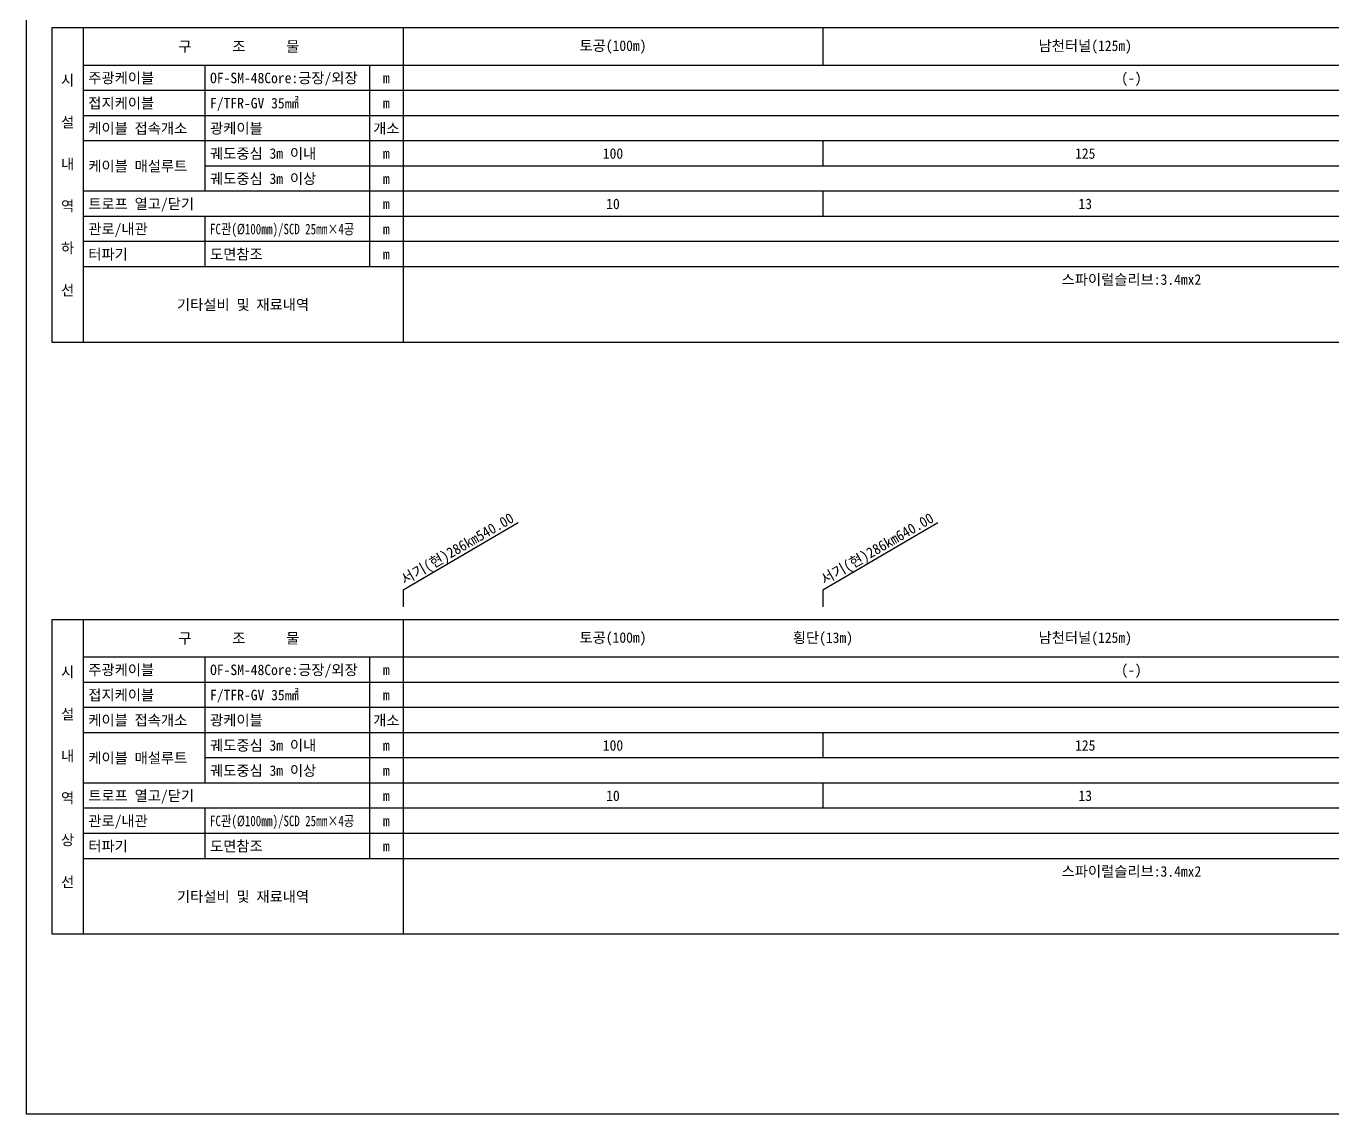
# Model space of a CAD drawing. Header units: millimetres. Extents: x 10470 to 11266, y 1103 to 1807.
# Drawn here: x 10469.9 to 10781.2, y 1103.1 to 1362.2 of the extents above; entities that cross this region are included whole.
import ezdxf
from ezdxf.enums import TextEntityAlignment as Align

# ---------------------------------------------------------------- set-up
doc = ezdxf.new("R2010")
doc.units = ezdxf.units.MM
doc.header["$LTSCALE"] = 10
doc.header["$MEASUREMENT"] = 0
for name, color, linetype in [('TT-TABL-LIN1', 4, 'Continuous'), ('TT-TABL-LIN2', 1, 'Continuous'), ('TT-TABL-TEX1', 6, 'Continuous'), ('TT-TABL-TEX2', 3, 'Continuous'), ('TZ-LEAL', 1, 'Continuous'), ('TZ-LEAT', 3, 'Continuous')]:
    doc.layers.add(name, color=color, linetype=linetype)
doc.layers.add('TX-PAPR', color=2, linetype='Continuous', plot=False)
doc.styles.get("Standard").update_dxf_attribs({"font": 'GulimChe.ttf'})

# ---------------------------------------------------------------- blocks, each defined once
blk = doc.blocks.new('JD-경부고속하선표_190503')
at = {"layer": 'TT-TABL-LIN1'}
blk.add_lwpolyline([(2, 114), (785.58, 114), (785.58, 39), (2, 39)], close=True, dxfattribs=at)
at = {"layer": 'TT-TABL-LIN2'}
for p, q in [((85.58, 114), (85.58, 39)), ((77.58, 105), (77.58, 57))]:
    blk.add_line(p, q, dxfattribs=at)
for points in [[(9.33, 114), (9.33, 39)], [(785.58, 105), (9.33, 105)], [(38.33, 105), (38.33, 75)], [(785.58, 99), (9.33, 99)], [(785.58, 93), (9.33, 93)], [(785.58, 87), (9.33, 87)], [(785.58, 81), (38.33, 81)], [(785.58, 75), (9.33, 75)], [(785.58, 69), (9.33, 69)], [(38.33, 69), (38.33, 57)], [(785.58, 63), (9.33, 63)], [(785.58, 57), (9.33, 57)]]:
    blk.add_lwpolyline(points, dxfattribs=at)
at = {"layer": 'TT-TABL-TEX1'}
for s, p in [('구      조      물', (46.45, 109.5)), ('시', (5.66, 101.5)), ('설', (5.66, 91.5)), ('내', (5.66, 81.5)), ('역', (5.66, 71.5)), ('하', (5.66, 61.5)), ('선', (5.66, 51.5))]:
    blk.add_text(s, height=2.5, rotation=0, dxfattribs=at).set_placement(p, align=Align.MIDDLE)
at = {"layer": 'TT-TABL-TEX2'}
for s, p in [('주광케이블', (10.59, 102)), ('OF-SM-48Core:긍장/외장', (39.59, 102)), ('접지케이블', (10.59, 96)), ('F/TFR-GV 35㎟', (39.59, 96)), ('케이블 접속개소', (10.59, 90)), ('광케이블', (39.59, 90)), ('궤도중심 3m 이내', (39.59, 84)), ('케이블 매설루트', (10.59, 81)), ('궤도중심 3m 이상', (39.59, 78)), ('트로프 열고/닫기', (10.59, 72)), ('관로/내관', (10.59, 66)), ('터파기', (10.59, 60)), ('도면참조', (39.59, 60))]:
    blk.add_text(s, height=2.5, rotation=0, dxfattribs=at).set_placement(p, align=Align.MIDDLE_LEFT)
for s, p in [('m', (81.58, 102)), ('m', (81.58, 96)), ('m', (81.58, 96)), ('개소', (81.58, 90)), ('m', (81.58, 84)), ('m', (81.58, 78)), ('m', (81.58, 72)), ('m', (81.58, 66)), ('m', (81.58, 60)), ('기타설비 및 재료내역', (47.45, 48))]:
    blk.add_text(s, height=2.5, rotation=0, dxfattribs=at).set_placement(p, align=Align.MIDDLE)
at = {"layer": 'TT-TABL-TEX2', "width": 0.8}
blk.add_text('FC관(Ø100㎜)/SCD 25㎜×4공', height=2.5, rotation=0, dxfattribs=at).set_placement((39.59, 66), align=Align.MIDDLE_LEFT)
blk = doc.blocks.new('JD-경부고속상선표_190503')
at = {"layer": 'TT-TABL-LIN1'}
blk.add_lwpolyline([(2, 114), (785.58, 114), (785.58, 39), (2, 39)], close=True, dxfattribs=at)
at = {"layer": 'TT-TABL-LIN2'}
for p, q in [((85.58, 114), (85.58, 39)), ((77.58, 105), (77.58, 57))]:
    blk.add_line(p, q, dxfattribs=at)
for points in [[(9.33, 114), (9.33, 39)], [(785.58, 105), (9.33, 105)], [(38.33, 105), (38.33, 75)], [(785.58, 99), (9.33, 99)], [(785.58, 93), (9.33, 93)], [(785.58, 87), (9.33, 87)], [(785.58, 81), (38.33, 81)], [(785.58, 75), (9.33, 75)], [(785.58, 69), (9.33, 69)], [(38.33, 69), (38.33, 57)], [(785.58, 63), (9.33, 63)], [(785.58, 57), (9.33, 57)]]:
    blk.add_lwpolyline(points, dxfattribs=at)
at = {"layer": 'TT-TABL-TEX1'}
for s, p in [('구      조      물', (46.45, 109.5)), ('시', (5.66, 101.5)), ('설', (5.66, 91.5)), ('내', (5.66, 81.5)), ('역', (5.66, 71.5)), ('상', (5.66, 61.5)), ('선', (5.66, 51.5))]:
    blk.add_text(s, height=2.5, rotation=0, dxfattribs=at).set_placement(p, align=Align.MIDDLE)
at = {"layer": 'TT-TABL-TEX2'}
for s, p in [('주광케이블', (10.59, 102)), ('OF-SM-48Core:긍장/외장', (39.59, 102)), ('접지케이블', (10.59, 96)), ('F/TFR-GV 35㎟', (39.59, 96)), ('케이블 접속개소', (10.59, 90)), ('광케이블', (39.59, 90)), ('궤도중심 3m 이내', (39.59, 84)), ('케이블 매설루트', (10.59, 81)), ('궤도중심 3m 이상', (39.59, 78)), ('트로프 열고/닫기', (10.59, 72)), ('관로/내관', (10.59, 66)), ('터파기', (10.59, 60)), ('도면참조', (39.59, 60))]:
    blk.add_text(s, height=2.5, rotation=0, dxfattribs=at).set_placement(p, align=Align.MIDDLE_LEFT)
for s, p in [('m', (81.58, 102)), ('m', (81.58, 96)), ('m', (81.58, 96)), ('개소', (81.58, 90)), ('m', (81.58, 84)), ('m', (81.58, 78)), ('m', (81.58, 72)), ('m', (81.58, 66)), ('m', (81.58, 60)), ('기타설비 및 재료내역', (47.45, 48))]:
    blk.add_text(s, height=2.5, rotation=0, dxfattribs=at).set_placement(p, align=Align.MIDDLE)
at = {"layer": 'TT-TABL-TEX2', "width": 0.8}
blk.add_text('FC관(Ø100㎜)/SCD 25㎜×4공', height=2.5, rotation=0, dxfattribs=at).set_placement((39.59, 66), align=Align.MIDDLE_LEFT)

msp = doc.modelspace()

# ---------------------------------------------------------------- linework, layer by layer
at = {"layer": 'TX-PAPR'}
msp.add_lwpolyline([(10469.89, 1103.05), (11265.89, 1103.05), (11265.89, 1619.05), (10469.89, 1619.05)], close=True, dxfattribs=at)
at = {"layer": 'TZ-LEAL', "flags": 128}
msp.add_lwpolyline([(10659.68, 1361.87), (10659.68, 1352.87)], dxfattribs=at)
at = {"layer": 'TZ-LEAL'}
for points in [[(10659.68, 1334.87), (10659.68, 1328.87)], [(10659.68, 1322.87), (10659.68, 1316.87)], [(10587.07, 1243.87), (10559.68, 1227.85), (10559.68, 1223.85)], [(10687.07, 1243.87), (10659.68, 1227.85), (10659.68, 1223.85)], [(10659.68, 1193.85), (10659.68, 1187.85)], [(10659.68, 1181.85), (10659.68, 1175.85)]]:
    msp.add_lwpolyline(points, dxfattribs=at)

# ---------------------------------------------------------------- block references
at = {"layer": 'TT-TABL-LIN2'}
for name, p in [('JD-경부고속하선표_190503', (10474.11, 1247.87)), ('JD-경부고속상선표_190503', (10474.11, 1106.85))]:
    msp.add_blockref(name, p, dxfattribs=at)

# ---------------------------------------------------------------- texts
at = {"layer": 'TT-TABL-TEX2'}
for s, p in [('토공(100m)', (10609.68, 1357.37)), ('남천터널(125m)', (10722.18, 1357.37)), ('스파이럴슬리브:3.4mx2', (10733.18, 1301.87)), ('토공(100m)', (10609.68, 1216.35)), ('횡단(13m)', (10659.68, 1216.35)), ('남천터널(125m)', (10722.18, 1216.35)), ('스파이럴슬리브:3.4mx2', (10733.18, 1160.85))]:
    msp.add_text(s, height=2.5, dxfattribs=at).set_placement(p, align=Align.MIDDLE)
for s, p in [('(-)', (10733.18, 1349.87)), ('100', (10609.68, 1331.87)), ('125', (10722.18, 1331.87)), ('10', (10609.68, 1319.87)), ('13', (10722.18, 1319.87)), ('(-)', (10733.18, 1208.85)), ('100', (10609.68, 1190.85)), ('125', (10722.18, 1190.85)), ('10', (10609.68, 1178.85)), ('13', (10722.18, 1178.85))]:
    msp.add_text(s, height=2.5, dxfattribs=at).set_placement(p, align=Align.MIDDLE_CENTER)
at = {"layer": 'TZ-LEAT'}
for s, p in [('서기(현)286km540.00', (10573.18, 1236.64)), ('서기(현)286km640.00', (10673.18, 1236.64))]:
    msp.add_text(s, height=2.5, rotation=30, dxfattribs=at).set_placement(p, align=Align.CENTER)

doc.saveas('drawing.dxf')
